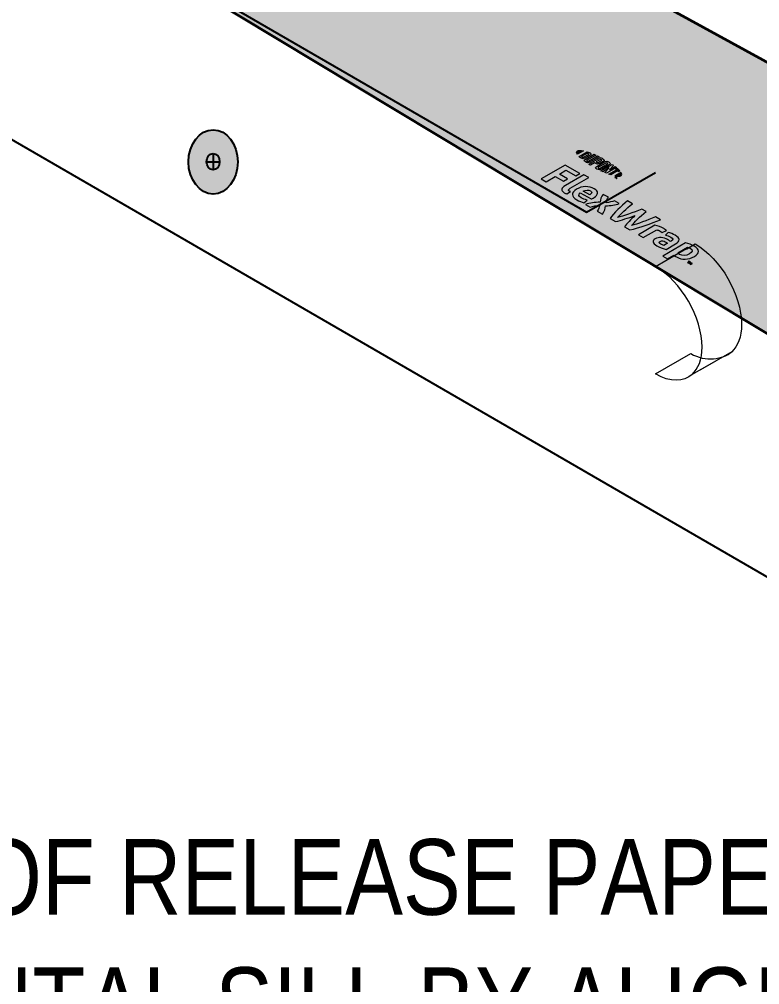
# Model space of a CAD drawing. Header units: inches. Extents: x -26 to 76, y -15 to 22.
# Drawn here: x -5.293 to -3.762, y 4.301 to 6.296 of the extents above; entities that cross this region are included whole.
import ezdxf

# ---------------------------------------------------------------- set-up
doc = ezdxf.new("R2010")
doc.units = ezdxf.units.IN
doc.header["$MEASUREMENT"] = 0
for name, color, linetype, lineweight in [('.ATI-HATCH', 7, 'Continuous', 0), ('.ATI-TEXT_2', 7, 'Continuous', 0), ('G-ANNO-TTLB', 7, 'Continuous', 0), ('LOGOS', 7, 'Continuous', 0), ('TYVEK', 7, 'Continuous', 0)]:
    doc.layers.add(name, color=color, linetype=linetype, lineweight=lineweight)

# ---------------------------------------------------------------- blocks, each defined once
blk = doc.blocks.new('Block_162')
at = {"layer": 'TYVEK', "color": 133, "lineweight": 25, "true_color": 0x70ccdd}
for points in [[(-4.1204, 6.2909)], [(-4.1204, 5.8975)]]:
    blk.add_lwpolyline(points, dxfattribs=at)
blk = doc.blocks.new('Block_193')
at = {"layer": 'TYVEK', "true_color": 0x003b71, "transparency": 33554687}
h = blk.add_hatch(color=156, dxfattribs=at)
h.dxf.hatch_style = 2
edge = h.paths.add_edge_path()
edge.add_ellipse((-4.892, 6.0012), major_axis=(0, 0.0664), ratio=0.766948, start_angle=0, end_angle=360)
at = {"layer": 'TYVEK', "color": 252, "lineweight": 25, "true_color": 0x838484}
for p, q in [((-4.892, 6.0187), (-4.892, 5.9844)), ((-4.9055, 6.0016), (-4.8785, 6.0016))]:
    blk.add_line(p, q, dxfattribs=at)
at = {"layer": 'TYVEK', "color": 18, "lineweight": 25, "true_color": 0x000000}
blk.add_ellipse((-4.892, 6.0012), major_axis=(0, 0.0664), ratio=0.766948, dxfattribs=at)
at = {"layer": 'TYVEK', "color": 252, "lineweight": 25, "true_color": 0x838484}
blk.add_ellipse((-4.892, 6.0016), major_axis=(0, 0.0171), ratio=0.788846, dxfattribs=at)
blk = doc.blocks.new('Block_433')
at = {"layer": '.ATI-TEXT_2', "char_height": 0.2, "attachment_point": 7}
for s, insert in [('\\C18;\\c0;\\FArial Narrow|b0|i0|c1;\\H0.156297;\\W1.000000;REMOVE WIDE PIECE OF RELEASE PAPER. ', (-7.3148, 4.4436)), ('\\C18;\\c0;\\FArial Narrow|b0|i0|c1;\\H0.156297;\\W1.000000;POSITION ON HORIZONTAL SILL BY ALIGNING ', (-7.3148, 4.1787))]:
    blk.add_mtext(s, dxfattribs=dict(at, insert=insert))
blk = doc.blocks.new('Block_555')
at = {"layer": 'LOGOS', "color": 250, "lineweight": 18, "true_color": 0x231f20}
for points, knots in [([(-3.8959, 5.8318), (-3.8959, 5.8318), (-3.9132, 5.8218), (-3.9132, 5.8218), (-3.9133, 5.8218), (-3.9134, 5.8219), (-3.9135, 5.822), (-3.9135, 5.822), (-3.9777, 5.7849), (-3.9777, 5.7849), (-3.9246, 5.7543), (-3.8816, 5.6798), (-3.8816, 5.6186), (-3.8816, 5.5928), (-3.8893, 5.5734), (-3.9021, 5.562), (-3.9021, 5.562), (-3.8839, 5.5725), (-3.8839, 5.5725), (-3.8841, 5.5723), (-3.8843, 5.572), (-3.8845, 5.5718), (-3.8845, 5.5718), (-3.8203, 5.6088), (-3.8203, 5.6088), (-3.8075, 5.6203), (-3.7998, 5.6396), (-3.7998, 5.6655), (-3.7998, 5.7267), (-3.8428, 5.8012), (-3.8959, 5.8318)], [0, 0, 0, 0, 1, 1, 1, 2, 2, 2, 3, 3, 3, 4, 4, 4, 5, 5, 5, 6, 6, 6, 7, 7, 7, 8, 8, 8, 9, 9, 9, 10, 10, 10, 10]), ([(-3.9777, 5.5631), (-3.947, 5.5454), (-3.9197, 5.5463), (-3.9021, 5.562), (-3.9021, 5.562), (-3.8203, 5.6088), (-3.8203, 5.6088), (-3.8379, 5.5931), (-3.8744, 5.5874), (-3.905, 5.6051), (-3.905, 5.6051), (-3.9777, 5.5631), (-3.9777, 5.5631)], [0, 0, 0, 0, 1, 1, 1, 2, 2, 2, 3, 3, 3, 4, 4, 4, 4])]:
    blk.add_open_spline(points, degree=3, knots=knots, dxfattribs=at)
blk = doc.blocks.new('Block_564')
at = {"layer": 'LOGOS', "true_color": 0x000000, "transparency": 33554687}
h = blk.add_hatch(color=18, dxfattribs=at)
h.dxf.hatch_style = 2
edge = h.paths.add_edge_path()
edge.add_spline(control_points=[(-4.2141, 5.966), (-4.2141, 5.966), (-4.1645, 5.9947), (-4.1645, 5.9947), (-4.1645, 5.9947), (-4.1341, 5.9773), (-4.1341, 5.9773), (-4.1341, 5.9773), (-4.1427, 5.9723), (-4.1427, 5.9723), (-4.1427, 5.9723), (-4.1629, 5.9839), (-4.1629, 5.9839), (-4.1629, 5.9839), (-4.1764, 5.976), (-4.1764, 5.976), (-4.1764, 5.976), (-4.1594, 5.9663), (-4.1594, 5.9663), (-4.1594, 5.9663), (-4.168, 5.9613), (-4.168, 5.9613), (-4.168, 5.9613), (-4.185, 5.971), (-4.185, 5.971), (-4.185, 5.971), (-4.2039, 5.9601), (-4.2039, 5.9601), (-4.2039, 5.9601), (-4.2141, 5.966), (-4.2141, 5.966)], knot_values=[0, 0, 0, 0, 1, 1, 1, 2, 2, 2, 3, 3, 3, 4, 4, 4, 5, 5, 5, 6, 6, 6, 7, 7, 7, 8, 8, 8, 9, 9, 9, 10, 10, 10, 10], degree=3, periodic=0)
h = blk.add_hatch(color=18, dxfattribs=at)
h.dxf.hatch_style = 2
edge = h.paths.add_edge_path()
edge.add_spline(control_points=[(-4.154, 5.9466), (-4.1578, 5.9443), (-4.1589, 5.9426), (-4.156, 5.9409), (-4.1553, 5.9405), (-4.1545, 5.9402), (-4.1537, 5.9399), (-4.1537, 5.9399), (-4.1607, 5.935), (-4.1607, 5.935), (-4.1624, 5.9356), (-4.1649, 5.9367), (-4.1663, 5.9375), (-4.1745, 5.9422), (-4.1725, 5.9472), (-4.164, 5.9522), (-4.164, 5.9522), (-4.1261, 5.9741), (-4.1261, 5.9741), (-4.1261, 5.9741), (-4.1157, 5.9688), (-4.1157, 5.9688), (-4.1157, 5.9688), (-4.154, 5.9466), (-4.154, 5.9466)], knot_values=[0, 0, 0, 0, 1, 1, 1, 2, 2, 2, 3, 3, 3, 4, 4, 4, 5, 5, 5, 6, 6, 6, 7, 7, 7, 8, 8, 8, 8], degree=3, periodic=0)
h = blk.add_hatch(color=18, dxfattribs=at)
h.dxf.hatch_style = 2
edge = h.paths.add_edge_path()
edge.add_spline(control_points=[(-4.1273, 5.941), (-4.1273, 5.941), (-4.1137, 5.9332), (-4.1137, 5.9332), (-4.1137, 5.9332), (-4.1128, 5.9337), (-4.1128, 5.9337), (-4.1089, 5.936), (-4.1081, 5.9389), (-4.112, 5.9411), (-4.1162, 5.9435), (-4.1218, 5.9434), (-4.1273, 5.941)], knot_values=[0, 0, 0, 0, 1, 1, 1, 2, 2, 2, 3, 3, 3, 4, 4, 4, 4], degree=3, periodic=0)
edge = h.paths.add_edge_path()
edge.add_spline(control_points=[(-4.1256, 5.9169), (-4.1301, 5.9179), (-4.1358, 5.92), (-4.1405, 5.9227), (-4.152, 5.9293), (-4.1526, 5.938), (-4.1409, 5.9449), (-4.1296, 5.9514), (-4.1147, 5.9517), (-4.1042, 5.9457), (-4.0949, 5.9403), (-4.0953, 5.9329), (-4.1048, 5.9274), (-4.1069, 5.9262), (-4.1089, 5.9252), (-4.1105, 5.9245), (-4.1105, 5.9245), (-4.1331, 5.9374), (-4.1331, 5.9374), (-4.1378, 5.9336), (-4.137, 5.9302), (-4.1313, 5.9269), (-4.1278, 5.9249), (-4.1236, 5.9234), (-4.1193, 5.9224), (-4.1193, 5.9224), (-4.1256, 5.9169), (-4.1256, 5.9169)], knot_values=[0, 0, 0, 0, 1, 1, 1, 2, 2, 2, 3, 3, 3, 4, 4, 4, 5, 5, 5, 6, 6, 6, 7, 7, 7, 8, 8, 8, 9, 9, 9, 9], degree=3, periodic=0)
h = blk.add_hatch(color=18, dxfattribs=at)
h.dxf.hatch_style = 2
edge = h.paths.add_edge_path()
edge.add_spline(control_points=[(-4.0922, 5.9179), (-4.0918, 5.9237), (-4.0907, 5.9287), (-4.0858, 5.9341), (-4.0858, 5.9341), (-4.0752, 5.928), (-4.0752, 5.928), (-4.0774, 5.9256), (-4.0791, 5.921), (-4.08, 5.9168), (-4.0734, 5.9176), (-4.067, 5.9187), (-4.0625, 5.9207), (-4.0625, 5.9207), (-4.0525, 5.915), (-4.0525, 5.915), (-4.0617, 5.9118), (-4.07, 5.9106), (-4.0809, 5.9105), (-4.0815, 5.9042), (-4.0829, 5.8993), (-4.0875, 5.8933), (-4.0875, 5.8933), (-4.0981, 5.8994), (-4.0981, 5.8994), (-4.0957, 5.9025), (-4.0939, 5.9077), (-4.093, 5.9117), (-4.0996, 5.911), (-4.1065, 5.91), (-4.1125, 5.9076), (-4.1125, 5.9076), (-4.1221, 5.9131), (-4.1221, 5.9131), (-4.1129, 5.9164), (-4.1039, 5.9177), (-4.0922, 5.9179)], knot_values=[0, 0, 0, 0, 1, 1, 1, 2, 2, 2, 3, 3, 3, 4, 4, 4, 5, 5, 5, 6, 6, 6, 7, 7, 7, 8, 8, 8, 9, 9, 9, 10, 10, 10, 11, 11, 11, 12, 12, 12, 12], degree=3, periodic=0)
h = blk.add_hatch(color=18, dxfattribs=at)
h.dxf.hatch_style = 2
edge = h.paths.add_edge_path()
edge.add_spline(control_points=[(-3.9779, 5.8876), (-3.9779, 5.8876), (-3.9675, 5.8817), (-3.9675, 5.8817), (-3.9867, 5.8736), (-4.0109, 5.865), (-4.0306, 5.8606), (-4.0306, 5.8606), (-4.0418, 5.867), (-4.0418, 5.867), (-4.0365, 5.8742), (-4.0292, 5.8821), (-4.0202, 5.8903), (-4.0346, 5.8851), (-4.0481, 5.8808), (-4.0605, 5.8778), (-4.0605, 5.8778), (-4.0717, 5.8842), (-4.0717, 5.8842), (-4.0638, 5.8954), (-4.0494, 5.9096), (-4.0355, 5.9207), (-4.0355, 5.9207), (-4.0252, 5.9148), (-4.0252, 5.9148), (-4.0379, 5.9048), (-4.0507, 5.8928), (-4.0561, 5.8863), (-4.0447, 5.8893), (-4.0236, 5.896), (-4.0061, 5.9038), (-4.0061, 5.9038), (-3.997, 5.8986), (-3.997, 5.8986), (-4.0103, 5.8884), (-4.0219, 5.8762), (-4.0271, 5.8696), (-4.0159, 5.8728), (-3.995, 5.8802), (-3.9779, 5.8876)], knot_values=[0, 0, 0, 0, 1, 1, 1, 2, 2, 2, 3, 3, 3, 4, 4, 4, 5, 5, 5, 6, 6, 6, 7, 7, 7, 8, 8, 8, 9, 9, 9, 10, 10, 10, 11, 11, 11, 12, 12, 12, 13, 13, 13, 13], degree=3, periodic=0)
h = blk.add_hatch(color=18, dxfattribs=at)
h.dxf.hatch_style = 2
edge = h.paths.add_edge_path()
edge.add_spline(control_points=[(-3.9607, 5.8633), (-3.9581, 5.8618), (-3.956, 5.8602), (-3.9549, 5.8592), (-3.9549, 5.8592), (-3.9643, 5.8554), (-3.9643, 5.8554), (-3.9651, 5.8563), (-3.9665, 5.8573), (-3.968, 5.8581), (-3.9706, 5.8596), (-3.9729, 5.8604), (-3.9751, 5.8608), (-3.9751, 5.8608), (-4.0029, 5.8447), (-4.0029, 5.8447), (-4.0029, 5.8447), (-4.0128, 5.8504), (-4.0128, 5.8504), (-4.0128, 5.8504), (-3.9788, 5.8701), (-3.9788, 5.8701), (-3.973, 5.869), (-3.9658, 5.8662), (-3.9607, 5.8633)], knot_values=[0, 0, 0, 0, 1, 1, 1, 2, 2, 2, 3, 3, 3, 4, 4, 4, 5, 5, 5, 6, 6, 6, 7, 7, 7, 8, 8, 8, 8], degree=3, periodic=0)
h = blk.add_hatch(color=18, dxfattribs=at)
h.dxf.hatch_style = 2
edge = h.paths.add_edge_path()
edge.add_spline(control_points=[(-3.9607, 5.8287), (-3.9607, 5.8287), (-3.9531, 5.8331), (-3.9531, 5.8331), (-3.9544, 5.8343), (-3.9559, 5.8354), (-3.9576, 5.8363), (-3.9609, 5.8382), (-3.9647, 5.839), (-3.968, 5.837), (-3.971, 5.8353), (-3.9704, 5.8332), (-3.9666, 5.831), (-3.9645, 5.8298), (-3.9623, 5.829), (-3.9607, 5.8287)], knot_values=[0, 0, 0, 0, 1, 1, 1, 2, 2, 2, 3, 3, 3, 4, 4, 4, 5, 5, 5, 5], degree=3, periodic=0)
edge = h.paths.add_edge_path()
edge.add_spline(control_points=[(-3.9747, 5.8275), (-3.9844, 5.8331), (-3.9846, 5.8387), (-3.9783, 5.8424), (-3.9712, 5.8465), (-3.9613, 5.8455), (-3.9527, 5.8407), (-3.9507, 5.8395), (-3.9484, 5.8379), (-3.9469, 5.8367), (-3.9469, 5.8367), (-3.9452, 5.8377), (-3.9452, 5.8377), (-3.9409, 5.8402), (-3.9413, 5.8428), (-3.9461, 5.8456), (-3.9493, 5.8474), (-3.9531, 5.849), (-3.9572, 5.85), (-3.9572, 5.85), (-3.9514, 5.8555), (-3.9514, 5.8555), (-3.947, 5.8544), (-3.9413, 5.8521), (-3.9369, 5.8496), (-3.9264, 5.8436), (-3.9267, 5.8374), (-3.9363, 5.8318), (-3.9363, 5.8318), (-3.956, 5.8204), (-3.956, 5.8204), (-3.9604, 5.8212), (-3.9675, 5.8234), (-3.9747, 5.8275)], knot_values=[0, 0, 0, 0, 1, 1, 1, 2, 2, 2, 3, 3, 3, 4, 4, 4, 5, 5, 5, 6, 6, 6, 7, 7, 7, 8, 8, 8, 9, 9, 9, 10, 10, 10, 11, 11, 11, 11], degree=3, periodic=0)
h = blk.add_hatch(color=18, dxfattribs=at)
h.dxf.hatch_style = 2
edge = h.paths.add_edge_path()
edge.add_spline(control_points=[(-3.9281, 5.8101), (-3.9218, 5.8065), (-3.915, 5.807), (-3.9077, 5.8112), (-3.9014, 5.815), (-3.8998, 5.819), (-3.9063, 5.8227), (-3.9081, 5.8237), (-3.9097, 5.8243), (-3.9118, 5.8248), (-3.9118, 5.8248), (-3.9316, 5.8133), (-3.9316, 5.8133), (-3.9309, 5.8122), (-3.9301, 5.8113), (-3.9281, 5.8101)], knot_values=[0, 0, 0, 0, 1, 1, 1, 2, 2, 2, 3, 3, 3, 4, 4, 4, 5, 5, 5, 5], degree=3, periodic=0)
edge = h.paths.add_edge_path()
edge.add_spline(control_points=[(-3.9346, 5.8047), (-3.9371, 5.8061), (-3.9385, 5.8072), (-3.9397, 5.8086), (-3.9397, 5.8086), (-3.9531, 5.8008), (-3.9531, 5.8008), (-3.9531, 5.8008), (-3.9629, 5.8064), (-3.9629, 5.8064), (-3.9629, 5.8064), (-3.9156, 5.8339), (-3.9156, 5.8339), (-3.9097, 5.8326), (-3.9028, 5.83), (-3.8977, 5.8271), (-3.886, 5.8204), (-3.8861, 5.8123), (-3.8974, 5.8057), (-3.9091, 5.7989), (-3.9234, 5.7983), (-3.9346, 5.8047)], knot_values=[0, 0, 0, 0, 1, 1, 1, 2, 2, 2, 3, 3, 3, 4, 4, 4, 5, 5, 5, 6, 6, 6, 7, 7, 7, 7], degree=3, periodic=0)
h = blk.add_hatch(color=18, dxfattribs=at)
h.dxf.hatch_style = 2
edge = h.paths.add_edge_path()
edge.add_spline(control_points=[(-3.9047, 5.7933), (-3.9052, 5.7926), (-3.9055, 5.792), (-3.9057, 5.7914), (-3.9047, 5.7915), (-3.9037, 5.7917), (-3.9025, 5.792), (-3.9025, 5.792), (-3.9015, 5.7914), (-3.9015, 5.7914), (-3.9015, 5.7914), (-3.9052, 5.7893), (-3.9052, 5.7893), (-3.9052, 5.7893), (-3.9061, 5.7898), (-3.9061, 5.7898), (-3.9061, 5.7898), (-3.9044, 5.7908), (-3.9044, 5.7908), (-3.9044, 5.7908), (-3.9038, 5.7911), (-3.9038, 5.7911), (-3.9046, 5.791), (-3.9055, 5.7908), (-3.9063, 5.7907), (-3.9063, 5.7907), (-3.907, 5.7911), (-3.907, 5.7911), (-3.9068, 5.7916), (-3.9065, 5.7921), (-3.9063, 5.7926), (-3.9063, 5.7926), (-3.9068, 5.7922), (-3.9068, 5.7922), (-3.9068, 5.7922), (-3.9085, 5.7913), (-3.9085, 5.7913), (-3.9085, 5.7913), (-3.9094, 5.7918), (-3.9094, 5.7918), (-3.9094, 5.7918), (-3.9058, 5.7939), (-3.9058, 5.7939), (-3.9058, 5.7939), (-3.9047, 5.7933), (-3.9047, 5.7933)], knot_values=[0, 0, 0, 0, 1, 1, 1, 2, 2, 2, 3, 3, 3, 4, 4, 4, 5, 5, 5, 6, 6, 6, 7, 7, 7, 8, 8, 8, 9, 9, 9, 10, 10, 10, 11, 11, 11, 12, 12, 12, 13, 13, 13, 14, 14, 14, 15, 15, 15, 15], degree=3, periodic=0)
edge = h.paths.add_edge_path()
edge.add_spline(control_points=[(-3.909, 5.7948), (-3.909, 5.7948), (-3.91, 5.7954), (-3.91, 5.7954), (-3.91, 5.7954), (-3.9092, 5.7958), (-3.9092, 5.7958), (-3.9092, 5.7958), (-3.9062, 5.7941), (-3.9062, 5.7941), (-3.9062, 5.7941), (-3.907, 5.7937), (-3.907, 5.7937), (-3.907, 5.7937), (-3.908, 5.7942), (-3.908, 5.7942), (-3.908, 5.7942), (-3.9108, 5.7926), (-3.9108, 5.7926), (-3.9108, 5.7926), (-3.9118, 5.7932), (-3.9118, 5.7932), (-3.9118, 5.7932), (-3.909, 5.7948), (-3.909, 5.7948)], knot_values=[0, 0, 0, 0, 1, 1, 1, 2, 2, 2, 3, 3, 3, 4, 4, 4, 5, 5, 5, 6, 6, 6, 7, 7, 7, 8, 8, 8, 8], degree=3, periodic=0)
at = {"layer": 'LOGOS'}
for points, knots in [([(-4.2141, 5.966), (-4.2141, 5.966), (-4.1645, 5.9947), (-4.1645, 5.9947), (-4.1645, 5.9947), (-4.1341, 5.9773), (-4.1341, 5.9773), (-4.1341, 5.9773), (-4.1427, 5.9723), (-4.1427, 5.9723), (-4.1427, 5.9723), (-4.1629, 5.9839), (-4.1629, 5.9839), (-4.1629, 5.9839), (-4.1764, 5.976), (-4.1764, 5.976), (-4.1764, 5.976), (-4.1594, 5.9663), (-4.1594, 5.9663), (-4.1594, 5.9663), (-4.168, 5.9613), (-4.168, 5.9613), (-4.168, 5.9613), (-4.185, 5.971), (-4.185, 5.971), (-4.185, 5.971), (-4.2039, 5.9601), (-4.2039, 5.9601), (-4.2039, 5.9601), (-4.2141, 5.966), (-4.2141, 5.966)], [0, 0, 0, 0, 1, 1, 1, 2, 2, 2, 3, 3, 3, 4, 4, 4, 5, 5, 5, 6, 6, 6, 7, 7, 7, 8, 8, 8, 9, 9, 9, 10, 10, 10, 10]), ([(-4.154, 5.9466), (-4.1578, 5.9443), (-4.1589, 5.9426), (-4.156, 5.9409), (-4.1553, 5.9405), (-4.1545, 5.9402), (-4.1537, 5.9399), (-4.1537, 5.9399), (-4.1607, 5.935), (-4.1607, 5.935), (-4.1624, 5.9356), (-4.1649, 5.9367), (-4.1663, 5.9375), (-4.1745, 5.9422), (-4.1725, 5.9472), (-4.164, 5.9522), (-4.164, 5.9522), (-4.1261, 5.9741), (-4.1261, 5.9741), (-4.1261, 5.9741), (-4.1157, 5.9688), (-4.1157, 5.9688), (-4.1157, 5.9688), (-4.154, 5.9466), (-4.154, 5.9466)], [0, 0, 0, 0, 1, 1, 1, 2, 2, 2, 3, 3, 3, 4, 4, 4, 5, 5, 5, 6, 6, 6, 7, 7, 7, 8, 8, 8, 8]), ([(-4.1256, 5.9169), (-4.1301, 5.9179), (-4.1358, 5.92), (-4.1405, 5.9227), (-4.152, 5.9293), (-4.1526, 5.938), (-4.1409, 5.9449), (-4.1296, 5.9514), (-4.1147, 5.9517), (-4.1042, 5.9457), (-4.0949, 5.9403), (-4.0953, 5.9329), (-4.1048, 5.9274), (-4.1069, 5.9262), (-4.1089, 5.9252), (-4.1105, 5.9245), (-4.1105, 5.9245), (-4.1331, 5.9374), (-4.1331, 5.9374), (-4.1378, 5.9336), (-4.137, 5.9302), (-4.1313, 5.9269), (-4.1278, 5.9249), (-4.1236, 5.9234), (-4.1193, 5.9224), (-4.1193, 5.9224), (-4.1256, 5.9169), (-4.1256, 5.9169)], [0, 0, 0, 0, 1, 1, 1, 2, 2, 2, 3, 3, 3, 4, 4, 4, 5, 5, 5, 6, 6, 6, 7, 7, 7, 8, 8, 8, 9, 9, 9, 9]), ([(-4.1273, 5.941), (-4.1273, 5.941), (-4.1137, 5.9332), (-4.1137, 5.9332), (-4.1137, 5.9332), (-4.1128, 5.9337), (-4.1128, 5.9337), (-4.1089, 5.936), (-4.1081, 5.9389), (-4.112, 5.9411), (-4.1162, 5.9435), (-4.1218, 5.9434), (-4.1273, 5.941)], [0, 0, 0, 0, 1, 1, 1, 2, 2, 2, 3, 3, 3, 4, 4, 4, 4]), ([(-4.0922, 5.9179), (-4.0918, 5.9237), (-4.0907, 5.9287), (-4.0858, 5.9341), (-4.0858, 5.9341), (-4.0752, 5.928), (-4.0752, 5.928), (-4.0774, 5.9256), (-4.0791, 5.921), (-4.08, 5.9168), (-4.0734, 5.9176), (-4.067, 5.9187), (-4.0625, 5.9207), (-4.0625, 5.9207), (-4.0525, 5.915), (-4.0525, 5.915), (-4.0617, 5.9118), (-4.07, 5.9106), (-4.0809, 5.9105), (-4.0815, 5.9042), (-4.0829, 5.8993), (-4.0875, 5.8933), (-4.0875, 5.8933), (-4.0981, 5.8994), (-4.0981, 5.8994), (-4.0957, 5.9025), (-4.0939, 5.9077), (-4.093, 5.9117), (-4.0996, 5.911), (-4.1065, 5.91), (-4.1125, 5.9076), (-4.1125, 5.9076), (-4.1221, 5.9131), (-4.1221, 5.9131), (-4.1129, 5.9164), (-4.1039, 5.9177), (-4.0922, 5.9179)], [0, 0, 0, 0, 1, 1, 1, 2, 2, 2, 3, 3, 3, 4, 4, 4, 5, 5, 5, 6, 6, 6, 7, 7, 7, 8, 8, 8, 9, 9, 9, 10, 10, 10, 11, 11, 11, 12, 12, 12, 12]), ([(-3.9779, 5.8876), (-3.9779, 5.8876), (-3.9675, 5.8817), (-3.9675, 5.8817), (-3.9867, 5.8736), (-4.0109, 5.865), (-4.0306, 5.8606), (-4.0306, 5.8606), (-4.0418, 5.867), (-4.0418, 5.867), (-4.0365, 5.8742), (-4.0292, 5.8821), (-4.0202, 5.8903), (-4.0346, 5.8851), (-4.0481, 5.8808), (-4.0605, 5.8778), (-4.0605, 5.8778), (-4.0717, 5.8842), (-4.0717, 5.8842), (-4.0638, 5.8954), (-4.0494, 5.9096), (-4.0355, 5.9207), (-4.0355, 5.9207), (-4.0252, 5.9148), (-4.0252, 5.9148), (-4.0379, 5.9048), (-4.0507, 5.8928), (-4.0561, 5.8863), (-4.0447, 5.8893), (-4.0236, 5.896), (-4.0061, 5.9038), (-4.0061, 5.9038), (-3.997, 5.8986), (-3.997, 5.8986), (-4.0103, 5.8884), (-4.0219, 5.8762), (-4.0271, 5.8696), (-4.0159, 5.8728), (-3.995, 5.8802), (-3.9779, 5.8876)], [0, 0, 0, 0, 1, 1, 1, 2, 2, 2, 3, 3, 3, 4, 4, 4, 5, 5, 5, 6, 6, 6, 7, 7, 7, 8, 8, 8, 9, 9, 9, 10, 10, 10, 11, 11, 11, 12, 12, 12, 13, 13, 13, 13]), ([(-3.9607, 5.8633), (-3.9581, 5.8618), (-3.956, 5.8602), (-3.9549, 5.8592), (-3.9549, 5.8592), (-3.9643, 5.8554), (-3.9643, 5.8554), (-3.9651, 5.8563), (-3.9665, 5.8573), (-3.968, 5.8581), (-3.9706, 5.8596), (-3.9729, 5.8604), (-3.9751, 5.8608), (-3.9751, 5.8608), (-4.0029, 5.8447), (-4.0029, 5.8447), (-4.0029, 5.8447), (-4.0128, 5.8504), (-4.0128, 5.8504), (-4.0128, 5.8504), (-3.9788, 5.8701), (-3.9788, 5.8701), (-3.973, 5.869), (-3.9658, 5.8662), (-3.9607, 5.8633)], [0, 0, 0, 0, 1, 1, 1, 2, 2, 2, 3, 3, 3, 4, 4, 4, 5, 5, 5, 6, 6, 6, 7, 7, 7, 8, 8, 8, 8]), ([(-3.9747, 5.8275), (-3.9844, 5.8331), (-3.9846, 5.8387), (-3.9783, 5.8424), (-3.9712, 5.8465), (-3.9613, 5.8455), (-3.9527, 5.8407), (-3.9507, 5.8395), (-3.9484, 5.8379), (-3.9469, 5.8367), (-3.9469, 5.8367), (-3.9452, 5.8377), (-3.9452, 5.8377), (-3.9409, 5.8402), (-3.9413, 5.8428), (-3.9461, 5.8456), (-3.9493, 5.8474), (-3.9531, 5.849), (-3.9572, 5.85), (-3.9572, 5.85), (-3.9514, 5.8555), (-3.9514, 5.8555), (-3.947, 5.8544), (-3.9413, 5.8521), (-3.9369, 5.8496), (-3.9264, 5.8436), (-3.9267, 5.8374), (-3.9363, 5.8318), (-3.9363, 5.8318), (-3.956, 5.8204), (-3.956, 5.8204), (-3.9604, 5.8212), (-3.9675, 5.8234), (-3.9747, 5.8275)], [0, 0, 0, 0, 1, 1, 1, 2, 2, 2, 3, 3, 3, 4, 4, 4, 5, 5, 5, 6, 6, 6, 7, 7, 7, 8, 8, 8, 9, 9, 9, 10, 10, 10, 11, 11, 11, 11]), ([(-3.9607, 5.8287), (-3.9607, 5.8287), (-3.9531, 5.8331), (-3.9531, 5.8331), (-3.9544, 5.8343), (-3.9559, 5.8354), (-3.9576, 5.8363), (-3.9609, 5.8382), (-3.9647, 5.839), (-3.968, 5.837), (-3.971, 5.8353), (-3.9704, 5.8332), (-3.9666, 5.831), (-3.9645, 5.8298), (-3.9623, 5.829), (-3.9607, 5.8287)], [0, 0, 0, 0, 1, 1, 1, 2, 2, 2, 3, 3, 3, 4, 4, 4, 5, 5, 5, 5]), ([(-3.9346, 5.8047), (-3.9371, 5.8061), (-3.9385, 5.8072), (-3.9397, 5.8086), (-3.9397, 5.8086), (-3.9531, 5.8008), (-3.9531, 5.8008), (-3.9531, 5.8008), (-3.9629, 5.8064), (-3.9629, 5.8064), (-3.9629, 5.8064), (-3.9156, 5.8339), (-3.9156, 5.8339), (-3.9097, 5.8326), (-3.9028, 5.83), (-3.8977, 5.8271), (-3.886, 5.8204), (-3.8861, 5.8123), (-3.8974, 5.8057), (-3.9091, 5.7989), (-3.9234, 5.7983), (-3.9346, 5.8047)], [0, 0, 0, 0, 1, 1, 1, 2, 2, 2, 3, 3, 3, 4, 4, 4, 5, 5, 5, 6, 6, 6, 7, 7, 7, 7]), ([(-3.9281, 5.8101), (-3.9218, 5.8065), (-3.915, 5.807), (-3.9077, 5.8112), (-3.9014, 5.815), (-3.8998, 5.819), (-3.9063, 5.8227), (-3.9081, 5.8237), (-3.9097, 5.8243), (-3.9118, 5.8248), (-3.9118, 5.8248), (-3.9316, 5.8133), (-3.9316, 5.8133), (-3.9309, 5.8122), (-3.9301, 5.8113), (-3.9281, 5.8101)], [0, 0, 0, 0, 1, 1, 1, 2, 2, 2, 3, 3, 3, 4, 4, 4, 5, 5, 5, 5]), ([(-3.909, 5.7948), (-3.909, 5.7948), (-3.91, 5.7954), (-3.91, 5.7954), (-3.91, 5.7954), (-3.9092, 5.7958), (-3.9092, 5.7958), (-3.9092, 5.7958), (-3.9062, 5.7941), (-3.9062, 5.7941), (-3.9062, 5.7941), (-3.907, 5.7937), (-3.907, 5.7937), (-3.907, 5.7937), (-3.908, 5.7942), (-3.908, 5.7942), (-3.908, 5.7942), (-3.9108, 5.7926), (-3.9108, 5.7926), (-3.9108, 5.7926), (-3.9118, 5.7932), (-3.9118, 5.7932), (-3.9118, 5.7932), (-3.909, 5.7948), (-3.909, 5.7948)], [0, 0, 0, 0, 1, 1, 1, 2, 2, 2, 3, 3, 3, 4, 4, 4, 5, 5, 5, 6, 6, 6, 7, 7, 7, 8, 8, 8, 8]), ([(-3.9047, 5.7933), (-3.9052, 5.7926), (-3.9055, 5.792), (-3.9057, 5.7914), (-3.9047, 5.7915), (-3.9037, 5.7917), (-3.9025, 5.792), (-3.9025, 5.792), (-3.9015, 5.7914), (-3.9015, 5.7914), (-3.9015, 5.7914), (-3.9052, 5.7893), (-3.9052, 5.7893), (-3.9052, 5.7893), (-3.9061, 5.7898), (-3.9061, 5.7898), (-3.9061, 5.7898), (-3.9044, 5.7908), (-3.9044, 5.7908), (-3.9044, 5.7908), (-3.9038, 5.7911), (-3.9038, 5.7911), (-3.9046, 5.791), (-3.9055, 5.7908), (-3.9063, 5.7907), (-3.9063, 5.7907), (-3.907, 5.7911), (-3.907, 5.7911), (-3.9068, 5.7916), (-3.9065, 5.7921), (-3.9063, 5.7926), (-3.9063, 5.7926), (-3.9068, 5.7922), (-3.9068, 5.7922), (-3.9068, 5.7922), (-3.9085, 5.7913), (-3.9085, 5.7913), (-3.9085, 5.7913), (-3.9094, 5.7918), (-3.9094, 5.7918), (-3.9094, 5.7918), (-3.9058, 5.7939), (-3.9058, 5.7939), (-3.9058, 5.7939), (-3.9047, 5.7933), (-3.9047, 5.7933)], [0, 0, 0, 0, 1, 1, 1, 2, 2, 2, 3, 3, 3, 4, 4, 4, 5, 5, 5, 6, 6, 6, 7, 7, 7, 8, 8, 8, 9, 9, 9, 10, 10, 10, 11, 11, 11, 12, 12, 12, 13, 13, 13, 14, 14, 14, 15, 15, 15, 15])]:
    blk.add_open_spline(points, degree=3, knots=knots, dxfattribs=at)
blk = doc.blocks.new('Block_565')
at = {"layer": 'LOGOS', "true_color": 0x000000, "transparency": 33554687}
h = blk.add_hatch(color=18, dxfattribs=at)
h.dxf.hatch_style = 2
edge = h.paths.add_edge_path()
edge.add_spline(control_points=[(-4.1391, 6.0239), (-4.1413, 6.0226), (-4.1412, 6.0201), (-4.1392, 6.0168), (-4.1392, 6.0168), (-4.1267, 6.024), (-4.1267, 6.024), (-4.1324, 6.0252), (-4.1368, 6.0252), (-4.1391, 6.0239)], knot_values=[0, 0, 0, 0, 1, 1, 1, 2, 2, 2, 3, 3, 3, 3], degree=3, periodic=0)
h = blk.add_hatch(color=18, dxfattribs=at)
h.dxf.hatch_style = 2
edge = h.paths.add_edge_path()
edge.add_spline(control_points=[(-4.1263, 6.0107), (-4.1273, 6.0102), (-4.1282, 6.0103), (-4.1289, 6.0107), (-4.1294, 6.011), (-4.13, 6.0116), (-4.1305, 6.0121), (-4.1305, 6.0121), (-4.1186, 6.019), (-4.1186, 6.019), (-4.1178, 6.0187), (-4.1167, 6.0184), (-4.1162, 6.0181), (-4.1155, 6.0177), (-4.1153, 6.0171), (-4.1162, 6.0166), (-4.1162, 6.0166), (-4.1263, 6.0107), (-4.1263, 6.0107)], knot_values=[0, 0, 0, 0, 1, 1, 1, 2, 2, 2, 3, 3, 3, 4, 4, 4, 5, 5, 5, 6, 6, 6, 6], degree=3, periodic=0)
edge = h.paths.add_edge_path()
edge.add_spline(control_points=[(-4.1126, 6.0196), (-4.1137, 6.0202), (-4.1156, 6.0209), (-4.1193, 6.0221), (-4.1193, 6.0221), (-4.1358, 6.0125), (-4.1358, 6.0125), (-4.1341, 6.0106), (-4.1326, 6.0093), (-4.1315, 6.0086), (-4.129, 6.0072), (-4.1261, 6.0073), (-4.1236, 6.0087), (-4.1236, 6.0087), (-4.1127, 6.0151), (-4.1127, 6.0151), (-4.1102, 6.0165), (-4.1101, 6.0182), (-4.1126, 6.0196)], knot_values=[0, 0, 0, 0, 1, 1, 1, 2, 2, 2, 3, 3, 3, 4, 4, 4, 5, 5, 5, 6, 6, 6, 6], degree=3, periodic=0)
h = blk.add_hatch(color=18, dxfattribs=at)
h.dxf.hatch_style = 2
edge = h.paths.add_edge_path()
edge.add_spline(control_points=[(-4.1164, 6.0028), (-4.1174, 6.0022), (-4.1183, 6.0021), (-4.1194, 6.0029), (-4.1204, 6.0036), (-4.1202, 6.0041), (-4.1191, 6.0047), (-4.1191, 6.0047), (-4.1011, 6.0152), (-4.1011, 6.0152), (-4.102, 6.0156), (-4.104, 6.0164), (-4.1048, 6.0168), (-4.1048, 6.0168), (-4.123, 6.0063), (-4.123, 6.0063), (-4.1259, 6.0046), (-4.1256, 6.0031), (-4.1226, 6.001), (-4.1199, 5.999), (-4.1165, 5.9988), (-4.1133, 6.0007), (-4.1133, 6.0007), (-4.0941, 6.0118), (-4.0941, 6.0118), (-4.0948, 6.0122), (-4.097, 6.0133), (-4.0978, 6.0136), (-4.0978, 6.0136), (-4.1164, 6.0028), (-4.1164, 6.0028)], knot_values=[0, 0, 0, 0, 1, 1, 1, 2, 2, 2, 3, 3, 3, 4, 4, 4, 5, 5, 5, 6, 6, 6, 7, 7, 7, 8, 8, 8, 9, 9, 9, 10, 10, 10, 10], degree=3, periodic=0)
h = blk.add_hatch(color=18, dxfattribs=at)
h.dxf.hatch_style = 2
edge = h.paths.add_edge_path()
edge.add_spline(control_points=[(-4.096, 6.0002), (-4.0971, 5.9996), (-4.098, 5.9995), (-4.0994, 6.0003), (-4.0994, 6.0003), (-4.1006, 6.001), (-4.1006, 6.001), (-4.1006, 6.001), (-4.091, 6.0065), (-4.091, 6.0065), (-4.0905, 6.0062), (-4.0902, 6.0061), (-4.0899, 6.0059), (-4.0884, 6.005), (-4.0886, 6.0045), (-4.0897, 6.0039), (-4.0897, 6.0039), (-4.096, 6.0002), (-4.096, 6.0002)], knot_values=[0, 0, 0, 0, 1, 1, 1, 2, 2, 2, 3, 3, 3, 4, 4, 4, 5, 5, 5, 6, 6, 6, 6], degree=3, periodic=0)
edge = h.paths.add_edge_path()
edge.add_spline(control_points=[(-4.0863, 6.0077), (-4.0869, 6.0081), (-4.0891, 6.0093), (-4.0912, 6.0104), (-4.0912, 6.0104), (-4.1154, 5.9963), (-4.1154, 5.9963), (-4.1148, 5.9959), (-4.1131, 5.9948), (-4.1121, 5.9943), (-4.1121, 5.9943), (-4.1039, 5.999), (-4.1039, 5.999), (-4.1039, 5.999), (-4.1026, 5.9983), (-4.1026, 5.9983), (-4.099, 5.9962), (-4.0959, 5.9963), (-4.0928, 5.9981), (-4.0928, 5.9981), (-4.0857, 6.0022), (-4.0857, 6.0022), (-4.0827, 6.004), (-4.0829, 6.0058), (-4.0863, 6.0077)], knot_values=[0, 0, 0, 0, 1, 1, 1, 2, 2, 2, 3, 3, 3, 4, 4, 4, 5, 5, 5, 6, 6, 6, 7, 7, 7, 8, 8, 8, 8], degree=3, periodic=0)
h = blk.add_hatch(color=18, dxfattribs=at)
h.dxf.hatch_style = 2
edge = h.paths.add_edge_path()
edge.add_spline(control_points=[(-4.0922, 5.9883), (-4.0932, 5.9877), (-4.094, 5.9876), (-4.0953, 5.9883), (-4.0966, 5.989), (-4.0964, 5.9895), (-4.0954, 5.9901), (-4.0954, 5.9901), (-4.0803, 5.9988), (-4.0803, 5.9988), (-4.0793, 5.9994), (-4.0784, 5.9995), (-4.0772, 5.9988), (-4.076, 5.9981), (-4.0762, 5.9976), (-4.0772, 5.997), (-4.0772, 5.997), (-4.0922, 5.9883), (-4.0922, 5.9883)], knot_values=[0, 0, 0, 0, 1, 1, 1, 2, 2, 2, 3, 3, 3, 4, 4, 4, 5, 5, 5, 6, 6, 6, 6], degree=3, periodic=0)
edge = h.paths.add_edge_path()
edge.add_spline(control_points=[(-4.0738, 6.0008), (-4.0769, 6.0027), (-4.0801, 6.0029), (-4.0833, 6.0011), (-4.0833, 6.0011), (-4.0991, 5.9919), (-4.0991, 5.9919), (-4.1025, 5.99), (-4.1022, 5.9882), (-4.0987, 5.9863), (-4.0952, 5.9845), (-4.0923, 5.9843), (-4.0887, 5.9863), (-4.0887, 5.9863), (-4.0736, 5.9951), (-4.0736, 5.9951), (-4.0702, 5.9971), (-4.0706, 5.9987), (-4.0738, 6.0008)], knot_values=[0, 0, 0, 0, 1, 1, 1, 2, 2, 2, 3, 3, 3, 4, 4, 4, 5, 5, 5, 6, 6, 6, 6], degree=3, periodic=0)
h = blk.add_hatch(color=18, dxfattribs=at)
h.dxf.hatch_style = 2
edge = h.paths.add_edge_path()
edge.add_spline(control_points=[(-4.0728, 5.9846), (-4.0728, 5.9846), (-4.0643, 5.9939), (-4.0643, 5.9939), (-4.0652, 5.9946), (-4.0663, 5.9954), (-4.0672, 5.996), (-4.0672, 5.996), (-4.0904, 5.9825), (-4.0904, 5.9825), (-4.0896, 5.9822), (-4.0877, 5.9813), (-4.0867, 5.9809), (-4.0867, 5.9809), (-4.0733, 5.9889), (-4.0733, 5.9889), (-4.0733, 5.9889), (-4.0824, 5.979), (-4.0824, 5.979), (-4.0814, 5.9786), (-4.08, 5.978), (-4.079, 5.9776), (-4.079, 5.9776), (-4.0586, 5.9895), (-4.0586, 5.9895), (-4.0593, 5.99), (-4.0606, 5.9911), (-4.0612, 5.9916), (-4.0612, 5.9916), (-4.0728, 5.9846), (-4.0728, 5.9846)], knot_values=[0, 0, 0, 0, 1, 1, 1, 2, 2, 2, 3, 3, 3, 4, 4, 4, 5, 5, 5, 6, 6, 6, 7, 7, 7, 8, 8, 8, 9, 9, 9, 10, 10, 10, 10], degree=3, periodic=0)
h = blk.add_hatch(color=18, dxfattribs=at)
h.dxf.hatch_style = 2
edge = h.paths.add_edge_path()
edge.add_spline(control_points=[(-4.0605, 5.9864), (-4.0598, 5.9858), (-4.0591, 5.9853), (-4.0585, 5.9847), (-4.0585, 5.9847), (-4.0739, 5.9757), (-4.0739, 5.9757), (-4.073, 5.9754), (-4.0712, 5.9748), (-4.07, 5.9744), (-4.07, 5.9744), (-4.0562, 5.9825), (-4.0562, 5.9825), (-4.0555, 5.9819), (-4.0549, 5.9813), (-4.0543, 5.9807), (-4.0543, 5.9807), (-4.0514, 5.9824), (-4.0514, 5.9824), (-4.0529, 5.9843), (-4.0549, 5.9862), (-4.0573, 5.9883), (-4.0573, 5.9883), (-4.0605, 5.9864), (-4.0605, 5.9864)], knot_values=[0, 0, 0, 0, 1, 1, 1, 2, 2, 2, 3, 3, 3, 4, 4, 4, 5, 5, 5, 6, 6, 6, 7, 7, 7, 8, 8, 8, 8], degree=3, periodic=0)
h = blk.add_hatch(color=18, dxfattribs=at)
h.dxf.hatch_style = 2
edge = h.paths.add_edge_path()
edge.add_spline(control_points=[(-4.0492, 5.9723), (-4.0515, 5.971), (-4.0559, 5.971), (-4.0616, 5.9722), (-4.0616, 5.9722), (-4.0491, 5.9795), (-4.0491, 5.9795), (-4.0471, 5.9762), (-4.047, 5.9736), (-4.0492, 5.9723)], knot_values=[0, 0, 0, 0, 1, 1, 1, 2, 2, 2, 3, 3, 3, 3], degree=3, periodic=0)
h = blk.add_hatch(color=18, dxfattribs=at)
h.dxf.hatch_style = 2
edge = h.paths.add_edge_path()
edge.add_spline(control_points=[(-4.0585, 5.969), (-4.0585, 5.969), (-4.0582, 5.9688), (-4.0582, 5.9688), (-4.0582, 5.9688), (-4.0585, 5.968), (-4.0585, 5.968), (-4.0585, 5.968), (-4.0571, 5.9682), (-4.0571, 5.9682), (-4.0571, 5.9682), (-4.0567, 5.968), (-4.0567, 5.968), (-4.0567, 5.968), (-4.0585, 5.9669), (-4.0585, 5.9669), (-4.0585, 5.9669), (-4.0588, 5.9671), (-4.0588, 5.9671), (-4.0588, 5.9671), (-4.0576, 5.9679), (-4.0576, 5.9679), (-4.0576, 5.9679), (-4.059, 5.9677), (-4.059, 5.9677), (-4.059, 5.9677), (-4.059, 5.9677), (-4.059, 5.9677), (-4.059, 5.9677), (-4.0587, 5.9685), (-4.0587, 5.9685), (-4.0587, 5.9685), (-4.06, 5.9678), (-4.06, 5.9678), (-4.06, 5.9678), (-4.0603, 5.968), (-4.0603, 5.968), (-4.0603, 5.968), (-4.0585, 5.969), (-4.0585, 5.969)], knot_values=[0, 0, 0, 0, 1, 1, 1, 2, 2, 2, 3, 3, 3, 4, 4, 4, 5, 5, 5, 6, 6, 6, 7, 7, 7, 8, 8, 8, 9, 9, 9, 10, 10, 10, 11, 11, 11, 12, 12, 12, 13, 13, 13, 13], degree=3, periodic=0)
edge = h.paths.add_edge_path()
edge.add_spline(control_points=[(-4.0601, 5.9696), (-4.0601, 5.9696), (-4.0607, 5.9699), (-4.0607, 5.9699), (-4.0607, 5.9699), (-4.0604, 5.9701), (-4.0604, 5.9701), (-4.0604, 5.9701), (-4.0589, 5.9692), (-4.0589, 5.9692), (-4.0589, 5.9692), (-4.0592, 5.9691), (-4.0592, 5.9691), (-4.0592, 5.9691), (-4.0598, 5.9694), (-4.0598, 5.9694), (-4.0598, 5.9694), (-4.0613, 5.9685), (-4.0613, 5.9685), (-4.0613, 5.9685), (-4.0616, 5.9687), (-4.0616, 5.9687), (-4.0616, 5.9687), (-4.0601, 5.9696), (-4.0601, 5.9696)], knot_values=[0, 0, 0, 0, 1, 1, 1, 2, 2, 2, 3, 3, 3, 4, 4, 4, 5, 5, 5, 6, 6, 6, 7, 7, 7, 8, 8, 8, 8], degree=3, periodic=0)
at = {"layer": 'LOGOS'}
for points, knots in [([(-4.1391, 6.0239), (-4.1413, 6.0226), (-4.1412, 6.0201), (-4.1392, 6.0168), (-4.1392, 6.0168), (-4.1267, 6.024), (-4.1267, 6.024), (-4.1324, 6.0252), (-4.1368, 6.0252), (-4.1391, 6.0239)], [0, 0, 0, 0, 1, 1, 1, 2, 2, 2, 3, 3, 3, 3]), ([(-4.1126, 6.0196), (-4.1137, 6.0202), (-4.1156, 6.0209), (-4.1193, 6.0221), (-4.1193, 6.0221), (-4.1358, 6.0125), (-4.1358, 6.0125), (-4.1341, 6.0106), (-4.1326, 6.0093), (-4.1315, 6.0086), (-4.129, 6.0072), (-4.1261, 6.0073), (-4.1236, 6.0087), (-4.1236, 6.0087), (-4.1127, 6.0151), (-4.1127, 6.0151), (-4.1102, 6.0165), (-4.1101, 6.0182), (-4.1126, 6.0196)], [0, 0, 0, 0, 1, 1, 1, 2, 2, 2, 3, 3, 3, 4, 4, 4, 5, 5, 5, 6, 6, 6, 6]), ([(-4.1263, 6.0107), (-4.1273, 6.0102), (-4.1282, 6.0103), (-4.1289, 6.0107), (-4.1294, 6.011), (-4.13, 6.0116), (-4.1305, 6.0121), (-4.1305, 6.0121), (-4.1186, 6.019), (-4.1186, 6.019), (-4.1178, 6.0187), (-4.1167, 6.0184), (-4.1162, 6.0181), (-4.1155, 6.0177), (-4.1153, 6.0171), (-4.1162, 6.0166), (-4.1162, 6.0166), (-4.1263, 6.0107), (-4.1263, 6.0107)], [0, 0, 0, 0, 1, 1, 1, 2, 2, 2, 3, 3, 3, 4, 4, 4, 5, 5, 5, 6, 6, 6, 6]), ([(-4.1164, 6.0028), (-4.1174, 6.0022), (-4.1183, 6.0021), (-4.1194, 6.0029), (-4.1204, 6.0036), (-4.1202, 6.0041), (-4.1191, 6.0047), (-4.1191, 6.0047), (-4.1011, 6.0152), (-4.1011, 6.0152), (-4.102, 6.0156), (-4.104, 6.0164), (-4.1048, 6.0168), (-4.1048, 6.0168), (-4.123, 6.0063), (-4.123, 6.0063), (-4.1259, 6.0046), (-4.1256, 6.0031), (-4.1226, 6.001), (-4.1199, 5.999), (-4.1165, 5.9988), (-4.1133, 6.0007), (-4.1133, 6.0007), (-4.0941, 6.0118), (-4.0941, 6.0118), (-4.0948, 6.0122), (-4.097, 6.0133), (-4.0978, 6.0136), (-4.0978, 6.0136), (-4.1164, 6.0028), (-4.1164, 6.0028)], [0, 0, 0, 0, 1, 1, 1, 2, 2, 2, 3, 3, 3, 4, 4, 4, 5, 5, 5, 6, 6, 6, 7, 7, 7, 8, 8, 8, 9, 9, 9, 10, 10, 10, 10]), ([(-4.0863, 6.0077), (-4.0869, 6.0081), (-4.0891, 6.0093), (-4.0912, 6.0104), (-4.0912, 6.0104), (-4.1154, 5.9963), (-4.1154, 5.9963), (-4.1148, 5.9959), (-4.1131, 5.9948), (-4.1121, 5.9943), (-4.1121, 5.9943), (-4.1039, 5.999), (-4.1039, 5.999), (-4.1039, 5.999), (-4.1026, 5.9983), (-4.1026, 5.9983), (-4.099, 5.9962), (-4.0959, 5.9963), (-4.0928, 5.9981), (-4.0928, 5.9981), (-4.0857, 6.0022), (-4.0857, 6.0022), (-4.0827, 6.004), (-4.0829, 6.0058), (-4.0863, 6.0077)], [0, 0, 0, 0, 1, 1, 1, 2, 2, 2, 3, 3, 3, 4, 4, 4, 5, 5, 5, 6, 6, 6, 7, 7, 7, 8, 8, 8, 8]), ([(-4.0738, 6.0008), (-4.0769, 6.0027), (-4.0801, 6.0029), (-4.0833, 6.0011), (-4.0833, 6.0011), (-4.0991, 5.9919), (-4.0991, 5.9919), (-4.1025, 5.99), (-4.1022, 5.9882), (-4.0987, 5.9863), (-4.0952, 5.9845), (-4.0923, 5.9843), (-4.0887, 5.9863), (-4.0887, 5.9863), (-4.0736, 5.9951), (-4.0736, 5.9951), (-4.0702, 5.9971), (-4.0706, 5.9987), (-4.0738, 6.0008)], [0, 0, 0, 0, 1, 1, 1, 2, 2, 2, 3, 3, 3, 4, 4, 4, 5, 5, 5, 6, 6, 6, 6]), ([(-4.096, 6.0002), (-4.0971, 5.9996), (-4.098, 5.9995), (-4.0994, 6.0003), (-4.0994, 6.0003), (-4.1006, 6.001), (-4.1006, 6.001), (-4.1006, 6.001), (-4.091, 6.0065), (-4.091, 6.0065), (-4.0905, 6.0062), (-4.0902, 6.0061), (-4.0899, 6.0059), (-4.0884, 6.005), (-4.0886, 6.0045), (-4.0897, 6.0039), (-4.0897, 6.0039), (-4.096, 6.0002), (-4.096, 6.0002)], [0, 0, 0, 0, 1, 1, 1, 2, 2, 2, 3, 3, 3, 4, 4, 4, 5, 5, 5, 6, 6, 6, 6]), ([(-4.0922, 5.9883), (-4.0932, 5.9877), (-4.094, 5.9876), (-4.0953, 5.9883), (-4.0966, 5.989), (-4.0964, 5.9895), (-4.0954, 5.9901), (-4.0954, 5.9901), (-4.0803, 5.9988), (-4.0803, 5.9988), (-4.0793, 5.9994), (-4.0784, 5.9995), (-4.0772, 5.9988), (-4.076, 5.9981), (-4.0762, 5.9976), (-4.0772, 5.997), (-4.0772, 5.997), (-4.0922, 5.9883), (-4.0922, 5.9883)], [0, 0, 0, 0, 1, 1, 1, 2, 2, 2, 3, 3, 3, 4, 4, 4, 5, 5, 5, 6, 6, 6, 6]), ([(-4.0728, 5.9846), (-4.0728, 5.9846), (-4.0643, 5.9939), (-4.0643, 5.9939), (-4.0652, 5.9946), (-4.0663, 5.9954), (-4.0672, 5.996), (-4.0672, 5.996), (-4.0904, 5.9825), (-4.0904, 5.9825), (-4.0896, 5.9822), (-4.0877, 5.9813), (-4.0867, 5.9809), (-4.0867, 5.9809), (-4.0733, 5.9889), (-4.0733, 5.9889), (-4.0733, 5.9889), (-4.0824, 5.979), (-4.0824, 5.979), (-4.0814, 5.9786), (-4.08, 5.978), (-4.079, 5.9776), (-4.079, 5.9776), (-4.0586, 5.9895), (-4.0586, 5.9895), (-4.0593, 5.99), (-4.0606, 5.9911), (-4.0612, 5.9916), (-4.0612, 5.9916), (-4.0728, 5.9846), (-4.0728, 5.9846)], [0, 0, 0, 0, 1, 1, 1, 2, 2, 2, 3, 3, 3, 4, 4, 4, 5, 5, 5, 6, 6, 6, 7, 7, 7, 8, 8, 8, 9, 9, 9, 10, 10, 10, 10]), ([(-4.0605, 5.9864), (-4.0598, 5.9858), (-4.0591, 5.9853), (-4.0585, 5.9847), (-4.0585, 5.9847), (-4.0739, 5.9757), (-4.0739, 5.9757), (-4.073, 5.9754), (-4.0712, 5.9748), (-4.07, 5.9744), (-4.07, 5.9744), (-4.0562, 5.9825), (-4.0562, 5.9825), (-4.0555, 5.9819), (-4.0549, 5.9813), (-4.0543, 5.9807), (-4.0543, 5.9807), (-4.0514, 5.9824), (-4.0514, 5.9824), (-4.0529, 5.9843), (-4.0549, 5.9862), (-4.0573, 5.9883), (-4.0573, 5.9883), (-4.0605, 5.9864), (-4.0605, 5.9864)], [0, 0, 0, 0, 1, 1, 1, 2, 2, 2, 3, 3, 3, 4, 4, 4, 5, 5, 5, 6, 6, 6, 7, 7, 7, 8, 8, 8, 8]), ([(-4.0492, 5.9723), (-4.0515, 5.971), (-4.0559, 5.971), (-4.0616, 5.9722), (-4.0616, 5.9722), (-4.0491, 5.9795), (-4.0491, 5.9795), (-4.0471, 5.9762), (-4.047, 5.9736), (-4.0492, 5.9723)], [0, 0, 0, 0, 1, 1, 1, 2, 2, 2, 3, 3, 3, 3]), ([(-4.0601, 5.9696), (-4.0601, 5.9696), (-4.0607, 5.9699), (-4.0607, 5.9699), (-4.0607, 5.9699), (-4.0604, 5.9701), (-4.0604, 5.9701), (-4.0604, 5.9701), (-4.0589, 5.9692), (-4.0589, 5.9692), (-4.0589, 5.9692), (-4.0592, 5.9691), (-4.0592, 5.9691), (-4.0592, 5.9691), (-4.0598, 5.9694), (-4.0598, 5.9694), (-4.0598, 5.9694), (-4.0613, 5.9685), (-4.0613, 5.9685), (-4.0613, 5.9685), (-4.0616, 5.9687), (-4.0616, 5.9687), (-4.0616, 5.9687), (-4.0601, 5.9696), (-4.0601, 5.9696)], [0, 0, 0, 0, 1, 1, 1, 2, 2, 2, 3, 3, 3, 4, 4, 4, 5, 5, 5, 6, 6, 6, 7, 7, 7, 8, 8, 8, 8]), ([(-4.0585, 5.969), (-4.0585, 5.969), (-4.0582, 5.9688), (-4.0582, 5.9688), (-4.0582, 5.9688), (-4.0585, 5.968), (-4.0585, 5.968), (-4.0585, 5.968), (-4.0571, 5.9682), (-4.0571, 5.9682), (-4.0571, 5.9682), (-4.0567, 5.968), (-4.0567, 5.968), (-4.0567, 5.968), (-4.0585, 5.9669), (-4.0585, 5.9669), (-4.0585, 5.9669), (-4.0588, 5.9671), (-4.0588, 5.9671), (-4.0588, 5.9671), (-4.0576, 5.9679), (-4.0576, 5.9679), (-4.0576, 5.9679), (-4.059, 5.9677), (-4.059, 5.9677), (-4.059, 5.9677), (-4.059, 5.9677), (-4.059, 5.9677), (-4.059, 5.9677), (-4.0587, 5.9685), (-4.0587, 5.9685), (-4.0587, 5.9685), (-4.06, 5.9678), (-4.06, 5.9678), (-4.06, 5.9678), (-4.0603, 5.968), (-4.0603, 5.968), (-4.0603, 5.968), (-4.0585, 5.969), (-4.0585, 5.969)], [0, 0, 0, 0, 1, 1, 1, 2, 2, 2, 3, 3, 3, 4, 4, 4, 5, 5, 5, 6, 6, 6, 7, 7, 7, 8, 8, 8, 9, 9, 9, 10, 10, 10, 11, 11, 11, 12, 12, 12, 13, 13, 13, 13])]:
    blk.add_open_spline(points, degree=3, knots=knots, dxfattribs=at)
blk = doc.blocks.new('Block_563')
at = {"layer": 'LOGOS'}
for name in ['Block_565', 'Block_564']:
    blk.add_blockref(name, (0, 0), dxfattribs=at)

msp = doc.modelspace()

# ---------------------------------------------------------------- hatches: boundary and pattern name
at = {"layer": '.ATI-HATCH', "true_color": 0x818080, "transparency": 33554687}
h = msp.add_hatch(color=8, dxfattribs=at)
edge = h.paths.add_edge_path()
edge.add_spline(control_points=[(-5.2677, 6.5612), (-5.2677, 6.5612), (-3.6946, 5.6149), (-3.6946, 5.6149), (-3.6946, 5.6149), (-3.7016, 6.0178), (-3.7016, 6.0178), (-3.7016, 6.0178), (-3.5514, 6.1011), (-3.5514, 6.1011), (-3.5514, 6.1011), (-4.8394, 6.806), (-4.8394, 6.806), (-4.8394, 6.806), (-4.8368, 7.1994), (-4.8368, 7.1994), (-4.8368, 7.1994), (-5.2677, 6.9546), (-5.2677, 6.9546), (-5.2677, 6.9546), (-5.2677, 6.5612), (-5.2677, 6.5612)], knot_values=[0, 0, 0, 0, 1, 1, 1, 2, 2, 2, 3, 3, 3, 4, 4, 4, 5, 5, 5, 6, 6, 6, 7, 7, 7, 7], degree=3, periodic=0)
at = {"layer": 'G-ANNO-TTLB', "true_color": 0xb9529f, "transparency": 33554687}
h = msp.add_hatch(color=233, dxfattribs=at)
edge = h.paths.add_edge_path()
edge.add_spline(control_points=[(20.0342, -15.1346), (20.0342, -15.1346), (-20.6658, -15.1346), (-20.6658, -15.1346), (-20.6658, -15.1346), (-20.6658, 19.0008), (-20.6658, 19.0008), (-20.6658, 19.0008), (20.0342, 19.0008), (20.0342, 19.0008), (20.0342, 19.0008), (20.0342, -15.1346), (20.0342, -15.1346)], knot_values=[0, 0, 0, 0, 1, 1, 1, 2, 2, 2, 3, 3, 3, 4, 4, 4, 4], degree=3, periodic=0)
edge = h.paths.add_edge_path()
edge.add_spline(control_points=[(-20.5408, 18.8757), (-20.5408, 18.8757), (-20.5408, -15.0095), (-20.5408, -15.0095), (-20.5408, -15.0095), (19.9092, -15.0095), (19.9092, -15.0095), (19.9092, -15.0095), (19.9092, 18.8757), (19.9092, 18.8757), (19.9092, 18.8757), (-20.5408, 18.8757), (-20.5408, 18.8757)], knot_values=[0, 0, 0, 0, 1, 1, 1, 2, 2, 2, 3, 3, 3, 4, 4, 4, 4], degree=3, periodic=0)
edge.add_line((-20.5408, 18.8757), (-20.5408, 18.8757))

# ---------------------------------------------------------------- linework, layer by layer
at = {"layer": '.ATI-HATCH'}
msp.add_open_spline([(-5.2677, 6.5612), (-5.2677, 6.5612), (-3.6946, 5.6149), (-3.6946, 5.6149), (-3.6946, 5.6149), (-3.7016, 6.0178), (-3.7016, 6.0178), (-3.7016, 6.0178), (-3.5514, 6.1011), (-3.5514, 6.1011), (-3.5514, 6.1011), (-4.8394, 6.806), (-4.8394, 6.806), (-4.8394, 6.806), (-4.8368, 7.1994), (-4.8368, 7.1994), (-4.8368, 7.1994), (-5.2677, 6.9546), (-5.2677, 6.9546), (-5.2677, 6.9546), (-5.2677, 6.5612), (-5.2677, 6.5612)], degree=3, knots=[0, 0, 0, 0, 1, 1, 1, 2, 2, 2, 3, 3, 3, 4, 4, 4, 5, 5, 5, 6, 6, 6, 7, 7, 7, 7], dxfattribs=at)
at = {"layer": 'G-ANNO-TTLB'}
for points in [[(20.0342, -15.1346), (20.0342, -15.1346), (-20.6658, -15.1346), (-20.6658, -15.1346), (-20.6658, -15.1346), (-20.6658, 19.0008), (-20.6658, 19.0008), (-20.6658, 19.0008), (20.0342, 19.0008), (20.0342, 19.0008), (20.0342, 19.0008), (20.0342, -15.1346), (20.0342, -15.1346)], [(-20.5408, 18.8757), (-20.5408, 18.8757), (-20.5408, -15.0095), (-20.5408, -15.0095), (-20.5408, -15.0095), (19.9092, -15.0095), (19.9092, -15.0095), (19.9092, -15.0095), (19.9092, 18.8757), (19.9092, 18.8757), (19.9092, 18.8757), (-20.5408, 18.8757), (-20.5408, 18.8757)]]:
    msp.add_open_spline(points, degree=3, knots=[0, 0, 0, 0, 1, 1, 1, 2, 2, 2, 3, 3, 3, 4, 4, 4, 4], dxfattribs=at)
at = {"layer": 'LOGOS'}
msp.add_open_spline([(-5.2677, 6.9546), (-5.2677, 6.9546), (-4.8394, 7.1994), (-4.8394, 7.1994), (-4.8394, 7.1994), (-4.8394, 6.8274), (-4.8394, 6.8274), (-4.8394, 6.8141), (-4.8324, 6.8019), (-4.8209, 6.7953), (-4.8209, 6.7953), (-3.5514, 6.1011), (-3.5514, 6.1011), (-3.5514, 6.1011), (-3.5398, 5.6969), (-3.5398, 5.6969), (-3.5398, 5.6969), (-3.6946, 5.6149), (-3.6946, 5.6149), (-3.6946, 5.6149), (-5.2495, 6.5505), (-5.2495, 6.5505), (-5.2608, 6.5571), (-5.2677, 6.5693), (-5.2677, 6.5824), (-5.2677, 6.5824), (-5.2677, 6.9546), (-5.2677, 6.9546)], degree=3, knots=[0, 0, 0, 0, 1, 1, 1, 2, 2, 2, 3, 3, 3, 4, 4, 4, 5, 5, 5, 6, 6, 6, 7, 7, 7, 8, 8, 8, 9, 9, 9, 9], dxfattribs=at)
at = {"layer": 'LOGOS', "color": 250, "lineweight": 35, "true_color": 0x231f20}
msp.add_open_spline([(-5.2677, 6.9546), (-5.2677, 6.9546), (-4.8394, 7.1994), (-4.8394, 7.1994), (-4.8394, 7.1994), (-4.8394, 6.8274), (-4.8394, 6.8274), (-4.8394, 6.8141), (-4.8324, 6.8019), (-4.8209, 6.7953), (-4.8209, 6.7953), (-3.545, 6.096), (-3.545, 6.096), (-3.545, 6.096), (-3.5425, 5.7019), (-3.5425, 5.7019), (-3.5425, 5.7019), (-3.6946, 5.6149), (-3.6946, 5.6149), (-3.6946, 5.6149), (-5.2495, 6.5505), (-5.2495, 6.5505), (-5.2608, 6.5571), (-5.2677, 6.5693), (-5.2677, 6.5824), (-5.2677, 6.5824), (-5.2677, 6.9546), (-5.2677, 6.9546)], degree=3, knots=[0, 0, 0, 0, 1, 1, 1, 2, 2, 2, 3, 3, 3, 4, 4, 4, 5, 5, 5, 6, 6, 6, 7, 7, 7, 8, 8, 8, 9, 9, 9, 9], dxfattribs=at)
at = {"layer": 'TYVEK', "color": 133, "lineweight": 25, "true_color": 0x70ccdd}
for p, q in [((-5.2677, 6.5612), (-4.1204, 5.8975)), ((-4.1204, 5.8975), (-3.9777, 5.9791))]:
    msp.add_line(p, q, dxfattribs=at)
at = {"layer": 'TYVEK', "color": 18, "lineweight": 25, "true_color": 0x000000}
msp.add_line((-6.1473, 6.5332), (-2.4141, 4.372), dxfattribs=at)

# ---------------------------------------------------------------- block references
at = {"layer": '.ATI-TEXT_2'}
msp.add_blockref('Block_433', (0, 0), dxfattribs=at)
at = {"layer": 'LOGOS'}
for name in ['Block_563', 'Block_555']:
    msp.add_blockref(name, (0, 0), dxfattribs=at)
at = {"layer": 'TYVEK'}
for name in ['Block_162', 'Block_193']:
    msp.add_blockref(name, (0, 0), dxfattribs=at)

doc.saveas('drawing.dxf')
